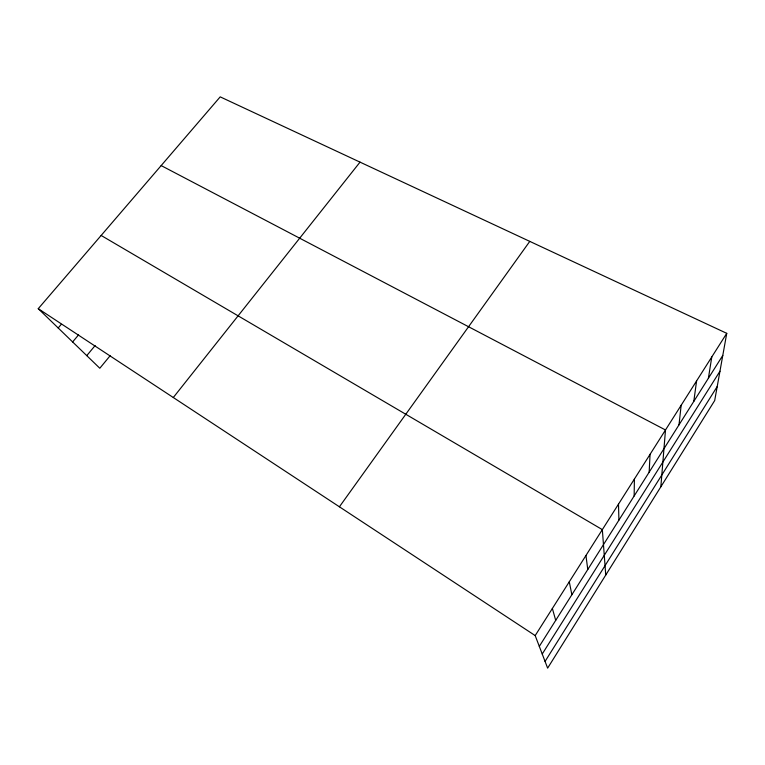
<?xml version="1.0" encoding="UTF-8"?>
<svg xmlns="http://www.w3.org/2000/svg" width="765" height="765" viewBox="0 0 765 765"><rect width="100%" height="100%" fill="white"/><g stroke="black" fill="none" stroke-linecap="round" stroke-linejoin="round"><path stroke-width="1.15" d="M634.156 495.969L634.395 479.053M649.16 472.168L650.059 454.334M660.845 486.798L665.493 429.987L161.176 165.584M678.995 424.871L681.156 405.268M693.798 401.386L696.59 380.932M708.4 378.235L711.785 356.959M726.75 333.339L714.692 400.554L547.635 668.141L535.184 635.591L38.25 308.678L220.205 96.859L726.75 333.339L535.184 635.591M545.062 661.419L717.207 386.545M542.232 654.027L719.951 371.226M539.306 646.368L722.791 355.419M339.411 506.803L529.772 241.386M173.301 397.523L360.028 162.132M110.141 355.715L99.813 368.252L38.25 308.678M86.761 355.629L95.118 345.57M72.627 341.945L78.585 334.85M58.188 327.975L61.257 324.35M101.152 235.457L602.342 529.629L605.746 575.051M552.368 608.471L555.706 620.358M569.284 581.783L571.866 594.74M585.942 555.505L587.778 569.495M618.493 504.154L618.923 520.124"/></g></svg>
